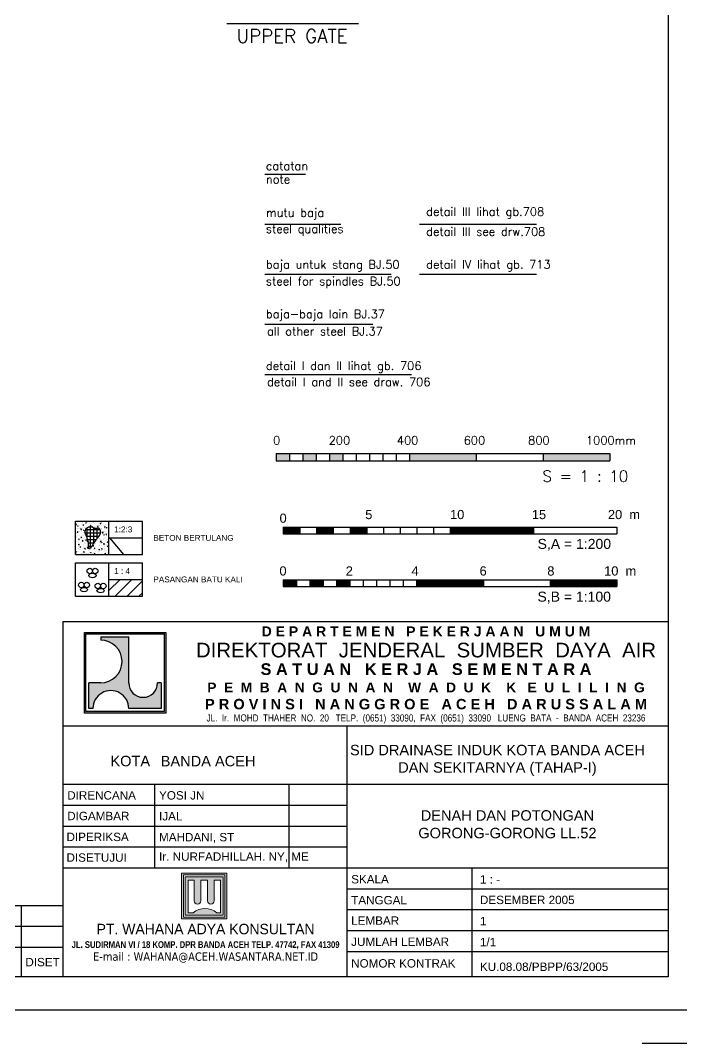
# Model space of a CAD drawing. Header units: metres. Extents: x 444 to 3227, y -3167 to -392.
# Drawn here: x 2047.1 to 2245.2, y -2427.5 to -2121.2 of the extents above; entities that cross this region are included whole.
import ezdxf
from ezdxf.enums import TextEntityAlignment as Align

# ---------------------------------------------------------------- set-up
doc = ezdxf.new("R2010")
doc.units = ezdxf.units.M
doc.layers.get('0').update_dxf_attribs({"linetype": 'CONTINUOUS'})
doc.layers.add('Arsiran', color=8, linetype='CONTINUOUS', lineweight=5)
for name, color, linetype in [('BANGUNAN', 7, 'CONTINUOUS'), ('GARIS-TEPI', 7, 'CONTINUOUS'), ('Grid', 12, 'CONTINUOUS'), ('KOP', 7, 'CONTINUOUS'), ('TEMBOK', 3, 'CONTINUOUS'), ('TEX', 7, 'CONTINUOUS')]:
    doc.layers.add(name, color=color, linetype=linetype)
doc.styles.add('RC2-5', font='arial.ttf', dxfattribs={"height": 2.5})
doc.styles.get("Standard").update_dxf_attribs({"font": 'Simplex.shx', "height": 2.5})
doc.styles.add('STYLE1', font='arial.ttf', dxfattribs={"height": 0.2})

# ---------------------------------------------------------------- blocks, each defined once
blk = doc.blocks.new('*X51')
at = {"color": 0}
for p, q in [((86.16, 5.3), (106.16, 5.3)), ((86.16, 5.2), (106.16, 5.2)), ((86.16, 5.1), (106.16, 5.1)), ((86.16, 5), (106.16, 5)), ((86.16, 4.9), (106.16, 4.9)), ((86.16, 4.8), (106.16, 4.8)), ((86.16, 4.7), (106.16, 4.7)), ((86.16, 4.6), (106.16, 4.6)), ((86.16, 4.5), (106.16, 4.5)), ((86.16, 4.4), (106.16, 4.4)), ((86.16, 4.3), (106.16, 4.3)), ((86.16, 4.2), (106.16, 4.2)), ((86.16, 4.1), (106.16, 4.1)), ((86.16, 4), (106.16, 4)), ((86.16, 3.9), (106.16, 3.9)), ((86.16, 3.8), (106.16, 3.8)), ((86.16, 3.7), (106.16, 3.7)), ((86.16, 3.6), (106.16, 3.6)), ((86.16, 3.5), (106.16, 3.5)), ((86.16, 3.4), (106.16, 3.4))]:
    blk.add_line(p, q, dxfattribs=at)
blk = doc.blocks.new('*X50')
at = {"color": 0}
for p, q in [((46.16, 5.3), (66.16, 5.3)), ((46.16, 5.2), (66.16, 5.2)), ((46.16, 5.1), (66.16, 5.1)), ((46.16, 5), (66.16, 5)), ((46.16, 4.9), (66.16, 4.9)), ((46.16, 4.8), (66.16, 4.8)), ((46.16, 4.7), (66.16, 4.7)), ((46.16, 4.6), (66.16, 4.6)), ((46.16, 4.5), (66.16, 4.5)), ((46.16, 4.4), (66.16, 4.4)), ((46.16, 4.3), (66.16, 4.3)), ((46.16, 4.2), (66.16, 4.2)), ((46.16, 4.1), (66.16, 4.1)), ((46.16, 4), (66.16, 4)), ((46.16, 3.9), (66.16, 3.9)), ((46.16, 3.8), (66.16, 3.8)), ((46.16, 3.7), (66.16, 3.7)), ((46.16, 3.6), (66.16, 3.6)), ((46.16, 3.5), (66.16, 3.5)), ((46.16, 3.4), (66.16, 3.4))]:
    blk.add_line(p, q, dxfattribs=at)
blk = doc.blocks.new('*X49')
at = {"color": 0}
for p, q in [((6.16, 5.3), (10.16, 5.3)), ((6.16, 5.2), (10.16, 5.2)), ((6.16, 5.1), (10.16, 5.1)), ((6.16, 5), (10.16, 5)), ((6.16, 4.9), (10.16, 4.9)), ((6.16, 4.8), (10.16, 4.8)), ((6.16, 4.7), (10.16, 4.7)), ((6.16, 4.6), (10.16, 4.6)), ((6.16, 4.5), (10.16, 4.5)), ((6.16, 4.4), (10.16, 4.4)), ((6.16, 4.3), (10.16, 4.3)), ((6.16, 4.2), (10.16, 4.2)), ((6.16, 4.1), (10.16, 4.1)), ((6.16, 4), (10.16, 4)), ((6.16, 3.9), (10.16, 3.9)), ((6.16, 3.8), (10.16, 3.8)), ((6.16, 3.7), (10.16, 3.7)), ((6.16, 3.6), (10.16, 3.6)), ((6.16, 3.5), (10.16, 3.5)), ((6.16, 3.4), (10.16, 3.4))]:
    blk.add_line(p, q, dxfattribs=at)
blk = doc.blocks.new('*X52')
at = {"color": 0, "linetype": 'Continuous'}
for p, q in [((346.27, 418.18), (346.42, 418.35)), ((346.27, 418.18), (346.45, 418.16)), ((346.37, 416.89), (346.37, 416.89)), ((346.4, 418.35), (346.4, 418.35)), ((346.45, 418.16), (346.42, 418.35)), ((346.65, 418.87), (346.65, 418.87)), ((346.7, 416.93), (346.7, 416.93)), ((346.73, 417.72), (346.94, 417.8)), ((346.73, 417.72), (346.88, 417.62)), ((346.88, 417.62), (346.94, 417.8)), ((347.13, 416.99), (347.13, 416.99)), ((347.16, 418.08), (347.16, 418.08)), ((347.28, 416.93), (347.28, 416.93)), ((347.32, 417.93), (347.32, 417.93)), ((347.35, 418.93), (347.35, 418.93)), ((347.67, 417.27), (347.67, 417.27)), ((347.73, 416.68), (347.97, 416.93)), ((347.73, 416.68), (348, 416.64)), ((347.91, 418.17), (347.91, 418.17)), ((348, 416.64), (347.97, 416.92)), ((348.02, 416.86), (348.02, 416.86)), ((348.15, 418.65), (348.15, 418.65)), ((348.25, 418.8), (348.25, 418.8)), ((348.26, 417.14), (348.26, 417.14)), ((348.3, 416.87), (348.3, 416.87)), ((348.42, 417.99), (348.57, 418.16)), ((348.42, 417.99), (348.6, 417.97)), ((348.6, 417.97), (348.57, 418.16)), ((348.84, 417.16), (348.84, 417.16)), ((348.87, 418.16), (348.87, 418.16)), ((349.05, 418.32), (349.05, 418.32)), ((349.26, 418.69), (349.47, 418.77)), ((349.26, 418.69), (349.4, 418.59)), ((349.27, 417.2), (349.27, 417.2)), ((349.4, 418.59), (349.47, 418.77)), ((349.85, 418.73), (349.85, 418.73)), ((349.9, 418.95), (349.9, 418.95)), ((350.41, 418.37), (350.41, 418.37)), ((350.58, 417.8), (350.72, 417.97)), ((350.58, 417.8), (350.76, 417.78)), ((350.76, 417.78), (350.72, 417.97)), ((350.95, 418.57), (350.95, 418.57)), ((351.05, 417.48), (351.26, 417.56)), ((351.21, 417.41), (351.26, 417.56)), ((351.45, 418.67), (351.45, 418.67)), ((351.52, 417.46), (351.52, 417.46)), ((351.7, 418.67), (351.7, 418.67)), ((351.89, 417.56), (351.89, 417.56)), ((351.93, 418.56), (351.93, 418.56)), ((352.04, 417.64), (352.04, 417.64)), ((352.47, 417.07), (352.47, 417.07)), ((352.73, 417.61), (352.87, 417.78)), ((352.73, 417.61), (352.91, 417.6)), ((352.83, 418.82), (352.83, 418.82)), ((352.91, 417.6), (352.87, 417.78)), ((353.06, 418.6), (353.06, 418.6)), ((353.27, 417.76), (353.27, 417.76)), ((353.41, 416.79), (353.41, 416.79)), ((353.45, 417.79), (353.45, 417.79)), ((353.49, 418.79), (353.49, 418.79)), ((353.57, 418.45), (353.78, 418.53)), ((353.57, 418.45), (353.72, 418.35)), ((353.72, 418.35), (353.78, 418.53)), ((353.74, 419.11), (353.78, 419.15)), ((353.74, 419.11), (354.01, 419.07)), ((353.9, 416.8), (353.9, 416.8)), ((353.94, 417.89), (353.94, 417.89)), ((353.99, 417.1), (353.99, 417.1)), ((354.01, 419.07), (354, 419.15)), ((354.07, 417), (354.07, 417)), ((354.66, 418.53), (354.66, 418.53)), ((354.69, 417.99), (354.69, 417.99)), ((354.73, 419.07), (354.73, 419.07)), ((354.88, 417.42), (355.02, 417.6)), ((354.88, 417.42), (355.06, 417.41)), ((354.95, 417), (354.95, 417)), ((354.99, 418), (354.99, 418)), ((355.02, 418.06), (355.02, 418.06)), ((355.06, 417.41), (355.02, 417.6)), ((355.03, 419), (355.03, 419)), ((355.04, 416.95), (355.04, 416.95)), ((355.36, 417.24), (355.57, 417.32)), ((355.36, 417.24), (355.51, 417.14)), ((355.51, 417.14), (355.57, 417.32)), ((355.67, 416.93), (355.67, 416.93)), ((355.74, 417.4), (355.74, 417.4)), ((355.83, 418.14), (355.83, 418.14)), ((346.19, 415.62), (346.21, 415.63)), ((346.19, 415.54), (346.22, 415.63)), ((346.28, 416.56), (346.28, 416.56)), ((346.34, 415.81), (346.34, 415.81)), ((346.39, 414.55), (346.39, 414.55)), ((346.49, 414.21), (346.49, 414.21)), ((346.68, 414.77), (346.68, 414.77)), ((346.69, 415.92), (346.83, 416.09)), ((346.69, 415.92), (346.87, 415.9)), ((346.87, 415.9), (346.83, 416.09)), ((346.99, 415.9), (346.99, 415.9)), ((347.07, 415.74), (347.07, 415.74)), ((347.11, 413.66), (347.25, 413.84)), ((347.11, 413.66), (347.28, 413.65)), ((347.12, 413.81), (347.12, 413.81)), ((347.17, 413.94), (347.17, 413.94)), ((347.21, 414.94), (347.21, 414.94)), ((347.24, 415.93), (347.24, 415.93)), ((347.28, 413.65), (347.25, 413.84)), ((347.47, 415.96), (347.47, 415.96)), ((347.79, 413.84), (347.79, 413.84)), ((347.8, 414.34), (348.01, 414.42)), ((347.8, 414.34), (347.94, 414.24)), ((347.94, 414.24), (348.01, 414.42)), ((348.09, 414.14), (348.09, 414.14)), ((348.14, 414.85), (348.14, 414.85)), ((348.53, 416.51), (348.74, 416.59)), ((348.53, 416.51), (348.67, 416.41)), ((348.54, 413.94), (348.54, 413.94)), ((348.58, 415.02), (348.58, 415.02)), ((348.67, 416.41), (348.74, 416.59)), ((348.67, 415.68), (348.67, 415.68)), ((348.72, 413.74), (348.72, 413.74)), ((348.73, 414.16), (348.73, 414.16)), ((348.74, 416.2), (348.74, 416.2)), ((348.76, 415.16), (348.76, 415.16)), ((348.8, 416.16), (348.8, 416.16)), ((348.84, 415.73), (348.99, 415.9)), ((348.84, 415.73), (349.02, 415.72)), ((349.02, 415.72), (348.99, 415.9)), ((349.26, 413.48), (349.4, 413.65)), ((349.44, 413.46), (349.4, 413.65)), ((352.89, 413.94), (352.89, 413.94)), ((353.26, 413.96), (353.26, 413.96)), ((353.3, 413.79), (353.3, 413.79)), ((353.34, 414.79), (353.34, 414.79)), ((353.46, 414.59), (353.46, 414.59)), ((354.14, 415.69), (354.37, 415.93)), ((354.14, 415.69), (354.4, 415.65)), ((354.25, 415.77), (354.25, 415.77)), ((354.4, 415.65), (354.37, 415.93)), ((354.49, 413.87), (354.49, 413.87)), ((354.56, 413.65), (354.56, 413.65)), ((354.63, 415.07), (354.84, 415.15)), ((354.63, 415.07), (354.78, 414.96)), ((354.71, 416.59), (354.71, 416.59)), ((354.78, 414.96), (354.84, 415.15)), ((354.84, 414), (354.84, 414)), ((354.88, 415), (354.88, 415)), ((354.92, 416), (354.92, 416)), ((355.01, 414.26), (355.01, 414.26)), ((355.08, 415.41), (355.08, 415.41)), ((355.14, 416.05), (355.14, 416.05)), ((355.3, 415.17), (355.44, 415.34)), ((355.3, 415.17), (355.48, 415.15)), ((355.31, 413.75), (355.31, 413.75)), ((355.35, 414.84), (355.35, 414.84)), ((355.48, 415.15), (355.44, 415.34)), ((355.73, 413.6), (355.73, 413.6)), ((356.09, 413.8), (356.09, 413.8)), ((356.1, 414.93), (356.1, 414.93)), ((356.14, 416.02), (356.14, 416.02)), ((346.21, 411.47), (346.21, 411.47)), ((346.27, 412.76), (346.27, 412.76)), ((346.38, 410.75), (346.38, 410.75)), ((346.91, 411.08), (346.91, 411.08)), ((346.96, 411.57), (346.96, 411.57)), ((346.99, 412.1), (346.99, 412.1)), ((347, 412.66), (347, 412.66)), ((347.06, 410.94), (347.06, 410.94)), ((347.07, 412.16), (347.28, 412.24)), ((347.07, 412.16), (347.21, 412.06)), ((347.1, 411.94), (347.1, 411.94)), ((347.13, 412.94), (347.13, 412.94)), ((347.21, 412.06), (347.28, 412.24)), ((347.31, 410.54), (347.31, 410.54)), ((347.49, 412.62), (347.49, 412.62)), ((347.52, 411.41), (347.67, 411.58)), ((347.52, 411.41), (347.7, 411.39)), ((347.54, 410.68), (347.54, 410.68)), ((347.7, 411.39), (347.67, 411.58)), ((347.75, 412.76), (347.75, 412.76)), ((348.02, 413.06), (348.02, 413.06)), ((348.1, 411.72), (348.1, 411.72)), ((348.13, 413.26), (348.37, 413.51)), ((348.13, 413.26), (348.4, 413.22)), ((348.13, 411.05), (348.13, 411.05)), ((348.4, 413.22), (348.37, 413.51)), ((348.51, 411.02), (348.51, 411.02)), ((348.62, 411.17), (348.62, 411.17)), ((348.65, 412.16), (348.65, 412.16)), ((348.69, 413.16), (348.69, 413.16)), ((348.73, 412.4), (348.73, 412.4)), ((348.86, 410.95), (349.07, 411.04)), ((348.86, 410.95), (349.01, 410.85)), ((348.89, 412.91), (348.89, 412.91)), ((349.01, 410.85), (349.07, 411.04)), ((349.09, 412.55), (349.09, 412.55)), ((349.14, 410.61), (349.14, 410.61)), ((349.2, 410.79), (349.2, 410.79)), ((349.26, 413.48), (349.44, 413.46)), ((349.59, 413.13), (349.8, 413.21)), ((349.59, 413.13), (349.74, 413.03)), ((349.67, 411.22), (349.82, 411.39)), ((349.67, 411.22), (349.85, 411.2)), ((349.74, 413.03), (349.8, 413.21)), ((349.77, 413.36), (349.77, 413.36)), ((349.85, 411.2), (349.82, 411.39)), ((349.88, 411.35), (349.88, 411.35)), ((349.95, 410.89), (349.95, 410.89)), ((349.99, 411.97), (349.99, 411.97)), ((350.11, 410.95), (350.11, 410.95)), ((350.74, 410.55), (350.74, 410.55)), ((351.09, 411.04), (351.09, 411.04)), ((351.38, 411.92), (351.59, 412)), ((351.38, 411.92), (351.53, 411.82)), ((351.53, 411.82), (351.59, 412)), ((351.63, 411.65), (351.63, 411.65)), ((351.64, 410.57), (351.64, 410.57)), ((351.67, 411.57), (351.67, 411.57)), ((351.71, 412.57), (351.71, 412.57)), ((351.71, 410.88), (351.71, 410.88)), ((351.83, 411.03), (351.97, 411.2)), ((351.83, 411.03), (352, 411.02)), ((351.88, 412.22), (351.88, 412.22)), ((352, 411.01), (351.97, 411.2)), ((352.23, 413), (352.23, 413)), ((352.29, 412.41), (352.29, 412.41)), ((352.67, 413.4), (352.67, 413.4)), ((352.98, 411.29), (352.98, 411.29)), ((353.17, 410.71), (353.38, 410.8)), ((353.17, 410.71), (353.32, 410.61)), ((353.2, 410.8), (353.2, 410.8)), ((353.23, 411.79), (353.23, 411.79)), ((353.27, 412.79), (353.27, 412.79)), ((353.31, 410.81), (353.31, 410.81)), ((353.32, 410.61), (353.38, 410.79)), ((353.38, 411.95), (353.38, 411.95)), ((353.52, 413.54), (353.52, 413.54)), ((353.56, 413.1), (353.71, 413.27)), ((353.56, 413.1), (353.74, 413.08)), ((353.74, 413.08), (353.71, 413.27)), ((353.74, 411.38), (353.74, 411.38)), ((353.77, 412.47), (353.77, 412.47)), ((353.9, 412.89), (354.11, 412.97)), ((353.9, 412.89), (354.05, 412.79)), ((353.9, 412.35), (353.9, 412.35)), ((353.98, 413.3), (353.98, 413.3)), ((353.98, 410.84), (354.12, 411.01)), ((353.98, 410.84), (354.16, 410.83)), ((354.05, 412.79), (354.11, 412.97)), ((354.16, 410.83), (354.12, 411.01)), ((354.52, 412.57), (354.52, 412.57)), ((354.54, 412.27), (354.77, 412.51)), ((354.54, 412.27), (354.8, 412.23)), ((354.74, 411.01), (354.74, 411.01)), ((354.8, 412.23), (354.77, 412.51)), ((354.77, 412.01), (354.77, 412.01)), ((354.81, 413), (354.81, 413)), ((354.87, 411.53), (354.87, 411.53)), ((354.91, 410.75), (354.91, 410.75)), ((355.13, 413.47), (355.13, 413.47)), ((355.13, 412.25), (355.13, 412.25)), ((355.5, 412.28), (355.5, 412.28)), ((355.66, 412.72), (355.66, 412.72)), ((355.69, 411.68), (355.9, 411.76)), ((355.69, 411.68), (355.84, 411.58)), ((355.71, 412.91), (355.86, 413.08)), ((355.71, 412.91), (355.89, 412.9)), ((355.84, 411.58), (355.9, 411.76)), ((355.89, 412.9), (355.86, 413.08)), ((355.98, 410.6), (355.98, 410.6)), ((356.13, 410.65), (356.19, 410.72)), ((356.13, 410.65), (356.19, 410.65)), ((346.31, 409.56), (346.31, 409.56)), ((346.34, 409.99), (346.55, 410.07)), ((346.34, 409.99), (346.48, 409.89)), ((346.49, 409.89), (346.55, 410.07)), ((346.52, 409.36), (346.52, 409.36)), ((347.02, 409.94), (347.02, 409.94)), ((347.91, 409.49), (347.91, 409.49)), ((347.94, 409.15), (348.08, 409.32)), ((347.94, 409.15), (347.97, 409.15)), ((348.01, 409.26), (348.01, 409.26)), ((348.12, 409.15), (348.08, 409.32)), ((348.41, 409.6), (348.41, 409.6)), ((348.53, 409.84), (348.76, 410.09)), ((348.53, 409.84), (348.8, 409.8)), ((348.54, 409.17), (348.54, 409.17)), ((348.58, 410.17), (348.58, 410.17)), ((348.8, 409.8), (348.76, 410.09)), ((349.16, 409.7), (349.16, 409.7)), ((349.51, 409.42), (349.51, 409.42)), ((349.76, 409.56), (349.76, 409.56)), ((350.09, 409.38), (350.09, 409.38)), ((350.12, 410.38), (350.12, 410.38)), ((350.3, 409.85), (350.3, 409.85)), ((350.65, 409.75), (350.86, 409.83)), ((350.65, 409.75), (350.8, 409.65)), ((350.8, 409.65), (350.86, 409.83)), ((351.11, 409.36), (351.11, 409.36)), ((351.51, 409.86), (351.51, 409.86)), ((351.6, 409.57), (351.6, 409.57)), ((351.73, 409.35), (351.96, 409.59)), ((351.73, 409.35), (352, 409.31)), ((352, 409.31), (351.97, 409.59)), ((352.2, 410.1), (352.2, 410.1)), ((352.22, 409.2), (352.22, 409.2)), ((352.34, 410.48), (352.34, 410.48)), ((352.72, 409.29), (352.72, 409.29)), ((352.95, 410.2), (352.95, 410.2)), ((353.16, 409.8), (353.16, 409.8)), ((353.26, 410.16), (353.26, 410.16)), ((353.29, 409.17), (353.29, 409.17)), ((353.94, 410.41), (353.94, 410.41)), ((353.97, 409.5), (353.97, 409.5)), ((354.08, 410.35), (354.08, 410.35)), ((354.32, 409.22), (354.32, 409.22)), ((354.7, 410.01), (354.7, 410.01)), ((354.96, 409.51), (355.17, 409.59)), ((354.96, 409.51), (355.11, 409.41)), ((355.01, 410.46), (355.01, 410.46)), ((355.11, 409.41), (355.17, 409.59)), ((355.19, 409.42), (355.19, 409.42)), ((355.55, 410.34), (355.55, 410.34)), ((355.72, 409.8), (355.72, 409.8)), ((355.92, 409.15), (355.92, 409.15)), ((355.94, 409.52), (355.94, 409.52)), ((356.18, 409.2), (356.18, 409.2))]:
    blk.add_line(p, q, dxfattribs=at)
blk = doc.blocks.new('*X53')
at = {"color": 0, "linetype": 'Continuous'}
for p, q in [((1371.09, -218.6), (1376.09, -218.6)), ((1371.09, -218.7), (1376.09, -218.7)), ((1371.09, -218.8), (1376.09, -218.8)), ((1371.09, -218.9), (1376.09, -218.9)), ((1371.09, -219), (1376.09, -219)), ((1371.09, -219.1), (1376.09, -219.1)), ((1371.09, -219.2), (1376.09, -219.2)), ((1371.09, -219.3), (1376.09, -219.3)), ((1371.09, -219.4), (1376.09, -219.4)), ((1371.09, -219.5), (1376.09, -219.5)), ((1371.09, -219.6), (1376.09, -219.6)), ((1371.09, -219.7), (1376.09, -219.7)), ((1371.09, -219.8), (1376.09, -219.8)), ((1371.09, -219.9), (1376.09, -219.9)), ((1371.09, -220), (1376.09, -220)), ((1371.09, -220.1), (1376.09, -220.1)), ((1371.09, -220.2), (1376.09, -220.2)), ((1371.09, -220.3), (1376.09, -220.3)), ((1371.09, -220.4), (1376.09, -220.4)), ((1371.09, -220.5), (1376.09, -220.5)), ((1381.09, -218.6), (1386.09, -218.6)), ((1381.09, -218.7), (1386.09, -218.7)), ((1381.09, -218.8), (1386.09, -218.8)), ((1381.09, -218.9), (1386.09, -218.9)), ((1381.09, -219), (1386.09, -219)), ((1381.09, -219.1), (1386.09, -219.1)), ((1381.09, -219.2), (1386.09, -219.2)), ((1381.09, -219.3), (1386.09, -219.3)), ((1381.09, -219.4), (1386.09, -219.4)), ((1381.09, -219.5), (1386.09, -219.5)), ((1381.09, -219.6), (1386.09, -219.6)), ((1381.09, -219.7), (1386.09, -219.7)), ((1381.09, -219.8), (1386.09, -219.8)), ((1381.09, -219.9), (1386.09, -219.9)), ((1381.09, -220), (1386.09, -220)), ((1381.09, -220.1), (1386.09, -220.1)), ((1381.09, -220.2), (1386.09, -220.2)), ((1381.09, -220.3), (1386.09, -220.3)), ((1381.09, -220.4), (1386.09, -220.4)), ((1381.09, -220.5), (1386.09, -220.5)), ((1391.09, -218.6), (1396.09, -218.6)), ((1391.09, -218.7), (1396.09, -218.7)), ((1391.09, -218.8), (1396.09, -218.8)), ((1391.09, -218.9), (1396.09, -218.9)), ((1391.09, -219), (1396.09, -219)), ((1391.09, -219.1), (1396.09, -219.1)), ((1391.09, -219.2), (1396.09, -219.2)), ((1391.09, -219.3), (1396.09, -219.3)), ((1391.09, -219.4), (1396.09, -219.4)), ((1391.09, -219.5), (1396.09, -219.5)), ((1391.09, -219.6), (1396.09, -219.6)), ((1391.09, -219.7), (1396.09, -219.7)), ((1391.09, -219.8), (1396.09, -219.8)), ((1391.09, -219.9), (1396.09, -219.9)), ((1391.09, -220), (1396.09, -220)), ((1391.09, -220.1), (1396.09, -220.1)), ((1391.09, -220.2), (1396.09, -220.2)), ((1391.09, -220.3), (1396.09, -220.3)), ((1391.09, -220.4), (1396.09, -220.4)), ((1391.09, -220.5), (1396.09, -220.5)), ((1421.09, -218.6), (1446.09, -218.6)), ((1421.09, -218.7), (1446.09, -218.7)), ((1421.09, -218.8), (1446.09, -218.8)), ((1421.09, -218.9), (1446.09, -218.9)), ((1421.09, -219), (1446.09, -219)), ((1421.09, -219.1), (1446.09, -219.1)), ((1421.09, -219.2), (1446.09, -219.2)), ((1421.09, -219.3), (1446.09, -219.3)), ((1421.09, -219.4), (1446.09, -219.4)), ((1421.09, -219.5), (1446.09, -219.5)), ((1421.09, -219.6), (1446.09, -219.6)), ((1421.09, -219.7), (1446.09, -219.7)), ((1421.09, -219.8), (1446.09, -219.8)), ((1421.09, -219.9), (1446.09, -219.9)), ((1421.09, -220), (1446.09, -220)), ((1421.09, -220.1), (1446.09, -220.1)), ((1421.09, -220.2), (1446.09, -220.2)), ((1421.09, -220.3), (1446.09, -220.3)), ((1421.09, -220.4), (1446.09, -220.4)), ((1421.09, -220.5), (1446.09, -220.5))]:
    blk.add_line(p, q, dxfattribs=at)
blk = doc.blocks.new('PU')
h = blk.add_hatch(color=256)
h.paths.add_polyline_path([(45.14, 44.72), (0, 44.72), (0, 0), (45.14, 0)])
h.paths.add_polyline_path([(0.74, 0.85), (0.74, 43.99), (44.32, 43.99), (44.32, 0.85)], flags=16)
h.paths.add_polyline_path([(42.66, 2.5), (24.66, 2.5, 1.002673), (4.71, 2.5), (2.39, 2.5), (2.39, 16.79), (9.05, 16.79, 1), (9.05, 40.5), (9.05, 42.34), (24.62, 42.34), (24.62, 16.71, 0.995005), (40.63, 16.79), (42.66, 16.79)], flags=0)
blk.add_hatch(color=256).paths.add_polyline_path([(24.62, 42.34), (9.05, 42.34), (9.05, 40.5, -1), (9.05, 16.79), (2.39, 16.79), (2.39, 2.5), (4.71, 2.5, -1.002673), (24.66, 2.5), (42.66, 2.5), (42.66, 16.79), (40.63, 16.79, -1.00502), (24.62, 16.87)])
for p, q in [((9.05, 42.34), (9.05, 40.5)), ((24.62, 16.71), (24.62, 42.34)), ((9.05, 16.79), (2.39, 16.79)), ((42.66, 16.79), (40.63, 16.79))]:
    blk.add_line(p, q)
for points in [[(0, 44.72), (45.14, 44.72), (45.14, 0), (0, 0)], [(0.74, 43.99), (44.32, 43.99), (44.32, 0.85), (0.74, 0.85)]]:
    blk.add_lwpolyline(points, close=True)
for points in [[(9.05, 42.34), (24.62, 42.34)], [(4.71, 2.5), (2.39, 2.5), (2.39, 16.79)], [(42.66, 16.79), (42.66, 2.5), (24.66, 2.5)]]:
    blk.add_lwpolyline(points)
for centre, radius, start, end in [((9.05, 28.65), 11.86, 270, 90), ((14.69, 2.53), 9.97, 359.847, 180.153), ((32.62, 16.79), 8, 180, 0)]:
    blk.add_arc(centre, radius, start, end)
blk = doc.blocks.new('wahana')
at = {"layer": 'Arsiran', "linetype": 'ByBlock', "ltscale": 100}
h = blk.add_hatch(color=240, dxfattribs=at)
h.paths.add_polyline_path([(2855, 0), (2855, 2901), (0, 2901), (0, 0)])
h.paths.add_polyline_path([(115, 115), (115, 2786), (2740, 2786), (2740, 115)], flags=16)
h.paths.add_polyline_path([(230, 230), (230, 2671), (2625, 2671), (2625, 230)], flags=0)
h.paths.add_polyline_path([(2463, 392), (2227, 392, 0.356669), (732, 392), (408, 392), (408, 2445), (796, 2445), (796, 1152, 1), (1217, 1152), (1217, 2445), (1638, 2445), (1638, 1152, 1), (2058, 1152), (2058, 2445), (2463, 2445)], flags=0)
h = blk.add_hatch(color=240, dxfattribs=at)
h.paths.add_polyline_path([(230, 230), (2625, 230), (2625, 2671), (230, 2671)])
h.paths.add_polyline_path([(1217, 2445), (1638, 2445), (1638, 1152, 1), (2058, 1152), (2058, 2445), (2463, 2445), (2463, 392), (2227, 392, 0.356669), (732, 392), (408, 392), (408, 2445), (796, 2445), (796, 1152, 1), (1217, 1152)], flags=16)
at = {"layer": 'Arsiran', "color": 240, "linetype": 'ByBlock', "ltscale": 100}
for points in [[(0, 2901), (2855, 2901), (2855, 0), (0, 0)], [(115, 2786), (2740, 2786), (2740, 115), (115, 115)], [(230, 2671), (2625, 2671), (2625, 230), (230, 230)]]:
    blk.add_lwpolyline(points, close=True, dxfattribs=at)
for points in [[(732, 392), (408, 392), (408, 2445), (796, 2445)], [(796, 1152), (796, 2445)], [(1217, 2445), (1217, 1152)], [(1217, 2445), (1638, 2445)], [(1638, 2445), (1638, 1152)], [(2058, 1152), (2058, 2445)], [(2058, 2445), (2463, 2445), (2463, 392), (2227, 392)]]:
    blk.add_lwpolyline(points, dxfattribs=at)
for centre, radius, start, end in [((1480, -523), 1182, 50.74056, 129.25944), ((1007, 1152), 210, 180, 0), ((1848, 1152), 210, 180, 0)]:
    blk.add_arc(centre, radius, start, end, dxfattribs=at)

msp = doc.modelspace()

# ---------------------------------------------------------------- hatches: boundary and pattern name
at = {"layer": 'TEMBOK', "linetype": 'Continuous'}
h = msp.add_hatch(dxfattribs=at)
h.set_pattern_fill('BRASS', color=1, scale=5, angle=670.3169215, style=0)
h.set_pattern_definition([(310.317, (526.754, -2244.215), (24.20865, 20.5427), []), (310.317, (538.86, -2233.944), (24.20865, 20.5427), [15.875, -7.9375])])
h.paths.add_polyline_path([(2073.59527, -2281.11517), (2083.59527, -2281.11517), (2083.59527, -2276.11517), (2073.59527, -2276.11517)])
h = msp.add_hatch(dxfattribs=at)
h.set_pattern_fill('_U', color=1, scale=2.5, angle=45, style=0, pattern_type=0)
h.set_pattern_definition([(45, (526.7544, -2244.2152), (-1.767767, 1.767767), [])])
h.paths.add_polyline_path([(2073.59527, -2293.56437), (2083.59527, -2293.56437), (2083.59527, -2288.56437), (2073.59527, -2288.56437)])
at = {"layer": 'TEX'}
h = msp.add_hatch(color=2, dxfattribs=at)
h.paths.add_polyline_path([(2123.65441, -2253.0482), (2127.6544, -2253.0482), (2127.6544, -2250.82598), (2123.65441, -2250.82598)])
h.paths.add_polyline_path([(2131.6544, -2250.82598), (2131.6544, -2253.0482), (2135.6544, -2253.0482), (2135.6544, -2250.82598)])
h.paths.add_polyline_path([(2139.65439, -2250.82598), (2139.65439, -2253.0482), (2143.65439, -2253.0482), (2143.65439, -2250.82598)])
h = msp.add_hatch(color=2, dxfattribs=at)
h.paths.add_polyline_path([(2163.65437, -2250.82598), (2163.65437, -2253.0482), (2183.65435, -2253.0482), (2183.65435, -2250.82598)])
h.paths.add_polyline_path([(2203.65433, -2250.82598), (2203.65433, -2253.0482), (2223.65431, -2253.0482), (2223.65431, -2250.82598)])

# ---------------------------------------------------------------- linework, layer by layer
at = {"color": 2}
for p, q in [((2125.81932, -2272.89049), (2225.81932, -2272.89049)), ((2125.81932, -2272.89049), (2125.81932, -2274.89049)), ((2130.81932, -2272.89049), (2130.81932, -2274.89049)), ((2135.81932, -2272.89049), (2135.81932, -2274.89049)), ((2140.81932, -2272.89049), (2140.81932, -2274.89049)), ((2145.81932, -2272.89049), (2145.81932, -2274.89049)), ((2150.81932, -2272.89049), (2150.81932, -2274.89049)), ((2155.81932, -2272.89049), (2155.81932, -2274.89049)), ((2160.81932, -2272.89049), (2160.81932, -2274.89049)), ((2165.81932, -2272.89049), (2165.81932, -2274.89049)), ((2170.81932, -2272.89049), (2170.81932, -2274.89049)), ((2175.81932, -2272.89049), (2175.81932, -2274.89049)), ((2200.81932, -2272.89049), (2200.81932, -2274.89049)), ((2225.81932, -2272.89049), (2225.81932, -2274.89049)), ((2125.81932, -2274.89049), (2225.81932, -2274.89049)), ((2125.78376, -2288.68265), (2225.78376, -2288.68265)), ((2125.78376, -2288.68265), (2125.78376, -2290.68265)), ((2125.78376, -2290.68265), (2225.78376, -2290.68265)), ((2129.78376, -2288.68265), (2129.78376, -2290.68265)), ((2133.78376, -2288.68265), (2133.78376, -2290.68265)), ((2137.78376, -2288.68265), (2137.78376, -2290.68265)), ((2141.78376, -2288.68265), (2141.78376, -2290.68265)), ((2145.78376, -2288.68265), (2145.78376, -2290.68265)), ((2149.78376, -2288.68265), (2149.78376, -2290.68265)), ((2153.78376, -2288.68265), (2153.78376, -2290.68265)), ((2157.78376, -2288.68265), (2157.78376, -2290.68265)), ((2161.78376, -2288.68265), (2161.78376, -2290.68265)), ((2165.78376, -2288.68265), (2165.78376, -2290.68265)), ((2185.78376, -2288.68265), (2185.78376, -2290.68265)), ((2205.78376, -2288.68265), (2205.78376, -2290.68265)), ((2225.78376, -2288.68265), (2225.78376, -2290.68265))]:
    msp.add_line(p, q, dxfattribs=at)
at = {"layer": 'BANGUNAN', "color": 2}
for p, q in [((2120.28764, -2167.14809), (2132.45433, -2167.14809)), ((2120.28764, -2182.14812), (2143.12102, -2182.14812)), ((2166.65441, -2182.14812), (2201.65448, -2182.14812)), ((2120.28764, -2197.14815), (2158.12105, -2197.14815)), ((2166.65441, -2197.14815), (2201.65448, -2197.14815)), ((2120.28764, -2212.14818), (2152.62104, -2212.14818)), ((2120.28764, -2227.14821), (2164.28773, -2227.14821)), ((2123.65441, -2250.82598), (2223.65431, -2250.82598)), ((2123.65441, -2253.0482), (2223.65431, -2253.0482))]:
    msp.add_line(p, q, dxfattribs=at)
at = {"layer": 'Grid', "color": 23}
for p, q in [((2241.15441, -2332.45192), (2059.75303, -2332.45192)), ((2241.15441, -2332.45253), (2059.75303, -2332.45253)), ((2144.82402, -2332.45192), (2144.82402, -2407.51455)), ((2144.82402, -2332.45253), (2144.82402, -2407.51517)), ((2241.15441, -2349.96653), (2059.75303, -2349.96653)), ((2241.15441, -2349.96715), (2059.75303, -2349.96715)), ((2241.15441, -2374.98741), (2059.75303, -2374.98741)), ((2241.15441, -2374.98803), (2059.75303, -2374.98803)), ((2059.75303, -2386.24681), (2059.75303, -2407.51455)), ((2059.75303, -2386.24742), (2059.75303, -2407.51517)), ((2059.75303, -2392.50203), (1934.64864, -2392.50203)), ((2059.75303, -2392.50264), (1934.64864, -2392.50264)), ((2059.75303, -2398.75725), (1934.64864, -2398.75725)), ((2059.75303, -2398.75786), (1934.64864, -2398.75786))]:
    msp.add_line(p, q, dxfattribs=at)
at = {"layer": 'KOP', "color": 25}
for p, q in [((2059.75303, -2301.17582), (2241.15441, -2301.17582)), ((2059.75303, -2301.17582), (2059.75303, -2386.24681)), ((2059.75303, -2301.17643), (2241.15441, -2301.17643)), ((2059.75303, -2301.17643), (2059.75303, -2386.24742)), ((2241.15441, -2301.17582), (2241.15441, -2407.51517)), ((2059.75303, -2386.24681), (1934.64864, -2386.24681)), ((2059.75303, -2386.24742), (1934.64864, -2386.24742)), ((2241.15441, -2407.51517), (1934.64864, -2407.51517))]:
    msp.add_line(p, q, dxfattribs=at)
at = {"layer": 'KOP', "color": 22}
for p, q in [((2087.276, -2349.96653), (2087.276, -2374.98741)), ((2087.276, -2349.96715), (2087.276, -2374.98803)), ((2127.45649, -2349.96653), (2127.45649, -2374.98741)), ((2127.45649, -2349.96715), (2127.45649, -2374.98803)), ((2144.82402, -2356.22175), (2059.75303, -2356.22175)), ((2144.82402, -2356.22237), (2059.75303, -2356.22237)), ((2144.82402, -2362.47697), (2059.75303, -2362.47697)), ((2144.82402, -2362.47759), (2059.75303, -2362.47759)), ((2144.82402, -2368.73219), (2059.75303, -2368.73219)), ((2144.82402, -2368.73281), (2059.75303, -2368.73281)), ((2182.35534, -2374.98741), (2182.35534, -2407.51455)), ((2182.35534, -2374.98803), (2182.35534, -2407.51517)), ((2241.15441, -2381.24263), (2144.82402, -2381.24263)), ((2241.15441, -2381.24325), (2144.82402, -2381.24325)), ((2047.24259, -2386.24681), (2047.24259, -2407.51455)), ((2047.24259, -2386.24742), (2047.24259, -2407.51517)), ((2241.15441, -2387.49785), (2144.82402, -2387.49785)), ((2241.15441, -2387.49847), (2144.82402, -2387.49847)), ((2241.15441, -2393.75307), (2144.82402, -2393.75307)), ((2241.15441, -2393.75369), (2144.82402, -2393.75369)), ((2241.15441, -2400.00829), (2144.82402, -2400.00829)), ((2241.15441, -2400.00891), (2144.82402, -2400.00891))]:
    msp.add_line(p, q, dxfattribs=at)
at = {"layer": 'KOP', "color": 9}
msp.add_lwpolyline([(2251.15441, -1823.51517), (2251.15441, -2417.51517), (1410.15441, -2417.51517), (1410.15441, -1823.51517)], close=True, dxfattribs=at)
at = {"layer": 'KOP', "color": 130}
msp.add_lwpolyline([(1460.15441, -2407.51517), (1460.15441, -1833.51517), (2241.15441, -1833.51517), (2241.15441, -2407.51517)], close=True, dxfattribs=at)
at = {"layer": 'KOP', "color": 9}
msp.add_lwpolyline([(2261.15441, -2399.7393), (2261.15441, -2427.51517), (2233.37854, -2427.51517)], dxfattribs=at)
at = {"layer": 'TEMBOK', "color": 3, "linetype": 'Continuous'}
for p, q in [((2063.59527, -2271.11517), (2083.59527, -2271.11517)), ((2063.59527, -2281.11517), (2063.59527, -2271.11517)), ((2073.59527, -2281.11517), (2073.59527, -2271.11517)), ((2083.59527, -2281.11517), (2083.59527, -2271.11517)), ((2073.59527, -2276.11517), (2083.59527, -2276.11517)), ((2063.59527, -2281.11517), (2083.59527, -2281.11517)), ((2063.59527, -2283.56437), (2083.59527, -2283.56437)), ((2063.59527, -2293.56437), (2063.59527, -2283.56437)), ((2073.59527, -2293.56437), (2073.59527, -2283.56437)), ((2083.59527, -2293.56437), (2083.59527, -2283.56437)), ((2073.59527, -2288.56437), (2083.59527, -2288.56437)), ((2063.59527, -2293.56437), (2083.59527, -2293.56437))]:
    msp.add_line(p, q, dxfattribs=at)
at = {"layer": 'TEMBOK', "color": 1, "linetype": 'Continuous'}
for p, q in [((2066.96669, -2273.10064), (2066.96669, -2275.92987)), ((2067.96669, -2272.7374), (2067.96669, -2279.21801)), ((2068.96669, -2273.06967), (2068.96669, -2277.80921)), ((2066.51602, -2274.58598), (2070.97875, -2274.58598)), ((2066.62953, -2273.58598), (2070.83776, -2273.58598)), ((2066.83589, -2275.58598), (2070.56805, -2275.58598)), ((2069.96669, -2273.19998), (2069.96669, -2276.35995)), ((2067.19827, -2276.58598), (2069.79028, -2276.58598)), ((2067.46452, -2277.58598), (2069.1065, -2277.58598)), ((2067.4953, -2278.58598), (2068.48772, -2278.58598))]:
    msp.add_line(p, q, dxfattribs=at)
msp.add_lwpolyline([(2066.87171, -2275.6782), (2066.79845, -2275.48959), (2066.72844, -2275.30807), (2066.66369, -2275.13212), (2066.60621, -2274.96018), (2066.558, -2274.79071), (2066.52107, -2274.62217), (2066.49745, -2274.453), (2066.48912, -2274.28168), (2066.49776, -2274.10742), (2066.52355, -2273.93255), (2066.56635, -2273.76015), (2066.626, -2273.5933), (2066.70234, -2273.4351), (2066.79523, -2273.28863), (2066.90451, -2273.15699), (2067.03002, -2273.04326), (2067.17088, -2272.94972), (2067.32335, -2272.87548), (2067.48292, -2272.81885), (2067.64512, -2272.77812), (2067.80547, -2272.75159), (2067.95948, -2272.73756), (2068.10266, -2272.73435), (2068.23054, -2272.74024), (2068.33979, -2272.75362), (2068.43173, -2272.77318), (2068.50882, -2272.79767), (2068.57355, -2272.82587), (2068.62838, -2272.85655), (2068.67579, -2272.88845), (2068.71825, -2272.92036), (2068.75824, -2272.95103), (2068.798, -2272.97949), (2068.83884, -2273.00579), (2068.88185, -2273.03024), (2068.9281, -2273.05314), (2068.97868, -2273.0748), (2069.03467, -2273.09554), (2069.09715, -2273.11567), (2069.16721, -2273.13548), (2069.24544, -2273.15509), (2069.33047, -2273.17377), (2069.42045, -2273.1906), (2069.51352, -2273.20465), (2069.60782, -2273.21499), (2069.70151, -2273.22071), (2069.79273, -2273.22086), (2069.87961, -2273.21453), (2069.96075, -2273.20138), (2070.03648, -2273.18345), (2070.10757, -2273.16335), (2070.1748, -2273.14371), (2070.23893, -2273.12717), (2070.30075, -2273.11634), (2070.36102, -2273.11384), (2070.42051, -2273.1223), (2070.47977, -2273.14376), (2070.53842, -2273.17789), (2070.59583, -2273.22374), (2070.65138, -2273.2804), (2070.70446, -2273.34694), (2070.75445, -2273.42244), (2070.80072, -2273.50597), (2070.84267, -2273.59659), (2070.87975, -2273.6934), (2070.91172, -2273.79545), (2070.93844, -2273.90183), (2070.95975, -2274.0116), (2070.9755, -2274.12384), (2070.98552, -2274.23763), (2070.98967, -2274.35203), (2070.98779, -2274.46613), (2070.97965, -2274.57924), (2070.9647, -2274.69174), (2070.94234, -2274.80424), (2070.91193, -2274.91736), (2070.87287, -2275.03171), (2070.82453, -2275.14792), (2070.7663, -2275.26659), (2070.69755, -2275.38836), (2070.61814, -2275.51354), (2070.52976, -2275.64135), (2070.43458, -2275.77071), (2070.33476, -2275.90053), (2070.23246, -2276.02973), (2070.12986, -2276.15723), (2070.02911, -2276.28195), (2069.93238, -2276.40281), (2069.84132, -2276.5191), (2069.75552, -2276.63152), (2069.67404, -2276.74116), (2069.59597, -2276.84911), (2069.52037, -2276.95644), (2069.44631, -2277.06423), (2069.37288, -2277.17356), (2069.29913, -2277.28552), (2069.22439, -2277.40085), (2069.14886, -2277.51896), (2069.07303, -2277.63892), (2068.99736, -2277.75981), (2068.9223, -2277.8807), (2068.84832, -2278.00066), (2068.77589, -2278.11877), (2068.70547, -2278.2341), (2068.63734, -2278.34585), (2068.57107, -2278.45375), (2068.50604, -2278.55763), (2068.44162, -2278.65734), (2068.3772, -2278.75273), (2068.31217, -2278.84364), (2068.24589, -2278.92992), (2068.17777, -2279.01141), (2068.1075, -2279.08773), (2068.03615, -2279.15757), (2067.96512, -2279.21937), (2067.89578, -2279.27161), (2067.82953, -2279.31273), (2067.76777, -2279.34119), (2067.71188, -2279.35544), (2067.66326, -2279.35395), (2067.62291, -2279.33571), (2067.59029, -2279.30187), (2067.56447, -2279.25414), (2067.54453, -2279.19421), (2067.52953, -2279.12378), (2067.51856, -2279.04455), (2067.51067, -2278.95822), (2067.50495, -2278.86649), (2067.5006, -2278.77092), (2067.49733, -2278.67257), (2067.49498, -2278.57237), (2067.49341, -2278.47124), (2067.49246, -2278.37012), (2067.49197, -2278.26992), (2067.49179, -2278.17157), (2067.49176, -2278.076), (2067.49155, -2277.98352), (2067.49011, -2277.89197), (2067.48619, -2277.79856), (2067.47857, -2277.70052), (2067.46599, -2277.59507), (2067.44723, -2277.47943), (2067.42106, -2277.35082), (2067.38622, -2277.20647), (2067.34192, -2277.04462), (2067.28913, -2276.86763), (2067.22922, -2276.67891), (2067.16359, -2276.48186), (2067.09363, -2276.27986), (2067.02074, -2276.07633), (2066.9463, -2275.87464)], close=True, dxfattribs=at)
for centre in [(2067.84385, -2286.01569), (2069.48394, -2286.01569), (2065.3057, -2290.2259), (2066.9458, -2290.2259), (2070.25294, -2290.52663), (2071.89303, -2290.52663)]:
    msp.add_circle(centre, 0.82005, dxfattribs=at)
for centre in [(2068.65315, -2287.36629), (2066.115, -2291.57651), (2071.06224, -2291.87724)]:
    msp.add_ellipse(centre, major_axis=(1.06608, 0), ratio=0.615379037, dxfattribs=at)
at = {"layer": 'TEX', "color": 3}
msp.add_line((2108.95441, -2122.11517), (2148.35441, -2122.11517), dxfattribs=at)
at = {"layer": 'TEX', "color": 1}
for p, q in [((2123.65441, -2250.82598), (2123.65441, -2253.0482)), ((2143.65439, -2250.82598), (2143.65439, -2253.0482))]:
    msp.add_line(p, q, dxfattribs=at)
at = {"layer": 'TEX'}
for p, q in [((2127.6544, -2250.82598), (2127.6544, -2253.0482)), ((2131.6544, -2250.82598), (2131.6544, -2253.0482)), ((2135.6544, -2250.82598), (2135.6544, -2253.0482)), ((2139.65439, -2250.82598), (2139.65439, -2253.0482))]:
    msp.add_line(p, q, dxfattribs=at)
at = {"layer": 'TEX', "color": 2}
for p, q in [((2147.65438, -2250.82598), (2147.65438, -2253.0482)), ((2151.65438, -2250.82598), (2151.65438, -2253.0482)), ((2155.65438, -2250.82598), (2155.65438, -2253.0482)), ((2159.65437, -2250.82598), (2159.65437, -2253.0482)), ((2163.65437, -2250.82598), (2163.65437, -2253.0482)), ((2183.65435, -2250.82598), (2183.65435, -2253.0482)), ((2203.65433, -2250.82598), (2203.65433, -2253.0482)), ((2223.65431, -2250.82598), (2223.65431, -2253.0482))]:
    msp.add_line(p, q, dxfattribs=at)

# ---------------------------------------------------------------- block references
at = {"color": 1}
for name, p in [('*X49', (2119.61921, -2293.98791)), ('*X49', (2127.61921, -2293.98791)), ('*X49', (2135.61921, -2293.98791)), ('*X50', (2119.61921, -2293.98791)), ('*X51', (2119.61921, -2293.98791))]:
    msp.add_blockref(name, p, dxfattribs=at)
at = {"layer": 'KOP', "xscale": 0.5400000000292948, "yscale": 0.5399999998743965, "zscale": 0.54}
msp.add_blockref('PU', (2066.22154, -2328.58896), dxfattribs=at)
at = {"layer": 'KOP', "linetype": 'ByBlock', "ltscale": 100, "xscale": 0.004738320643582483, "yscale": 0.004738320643582483, "zscale": 0.004738320663581984}
msp.add_blockref('wahana', (2095.34977, -2390.20866), dxfattribs=at)
at = {"layer": 'TEMBOK', "color": 1, "linetype": 'Continuous'}
for name, p in [('*X52', (1717.4076, -2690.26326)), ('*X53', (754.72906, -2054.34817))]:
    msp.add_blockref(name, p, dxfattribs=at)

# ---------------------------------------------------------------- texts
at = {"color": 2, "style": 'RC2-5'}
for s, p in [('0', (2124.70934, -2271.58167)), ('5', (2150.38143, -2270.48448)), ('10', (2175.80616, -2270.48448)), ('15', (2200.31618, -2270.48448)), ('20  m', (2223.10738, -2270.48448)), ('0', (2124.67377, -2287.37383)), ('2', (2144.54387, -2287.37383)), ('4', (2164.24296, -2287.37383)), ('6', (2184.64784, -2287.37383)), ('8', (2204.93872, -2287.37383)), ('10  m', (2221.97397, -2287.37383))]:
    msp.add_text(s, height=2.75, dxfattribs=at).set_placement(p)
at = {"color": 3, "style": 'RC2-5'}
for s, p in [('S,A = 1:200', (2202.03016, -2279.40458)), ('S,B = 1:100', (2201.99459, -2295.19674))]:
    msp.add_text(s, height=3, dxfattribs=at).set_placement(p)
at = {"style": 'STYLE1'}
for s, p in [('DENAH DAN POTONGAN', (2192.98922, -2360.77686)), ('GORONG-GORONG LL.52', (2192.98922, -2366.04501))]:
    msp.add_text(s, height=3.1276099, dxfattribs=at).set_placement(p, align=Align.CENTER)
at = {"layer": 'GARIS-TEPI', "color": 3, "linetype": 'Continuous', "style": 'RC2-5'}
for s, p in [('1:2:3', (2075.15768, -2274.42894)), ('BETON BERTULANG', (2086.90296, -2276.97015)), ('1 : 4', (2075.15768, -2286.87813)), ('PASANGAN BATU KALI', (2086.90296, -2289.41934))]:
    msp.add_text(s, height=1.75, dxfattribs=at).set_placement(p)
at = {"layer": 'KOP', "color": 32, "attachment_point": 2, "style": 'STYLE1'}
for s, insert, char_height, width in [('{\\fArial|b1|i0|c0|p34;D E P A R T E M E N   P E K E R J A A N   U M U M}', (2168.5931, -2302.60051), 3, 162.3344456), ('DIREKTORAT  JENDERAL  SUMBER  DAYA  AIR', (2168.5931, -2307.50692), 4.375, 154.3322189), ('{\\fArial|b1|i0|c0|p34;S A T U A N   K E R J A   S E M E N T A R A}', (2168.5931, -2313.65662), 3.5, 154.332225), ('{\\fArial|b1|i0|c0|p34;P  E  M  B  A  N  G  U  N  A  N    W  A  D  U  K    K   E  U  L  I  L  I  N  G} \\P{\\fArial|b1|i0|c0|p34;\\H1.064x;P R O V I N S I   N A N G G R O E   A C E H   D A R U S S A L A M}', (2168.5931, -2319.4251), 2.93755, 150.739025), ('{\\fArial Narrow|b0|i0|c0|p34;JL.  Ir.  MOHD  THAHER  NO.  20   TELP.  (0651)  33090,  FAX  (0651)  33090   LUENG  BATA  -  BANDA  ACEH  23236}', (2168.5931, -2328.95825), 2.125, 152.0632525)]:
    msp.add_mtext(s, dxfattribs=dict(at, insert=insert, char_height=char_height, width=width))
at = {"layer": 'KOP', "style": 'STYLE1'}
for s, insert, char_height, width, attachment_point in [('SID DRAINASE INDUK KOTA BANDA ACEH DAN SEKITARNYA (TAHAP-I)', (2190.00226, -2338.07149), 3.1276099, 91.0639875, 2), ('KOTA', (2074.03246, -2341.35828), 3.12761, 29.6735125, 1), (' BANDA ACEH ', (2087.88056, -2341.38239), 3.1276099, 47.5896125, 1), ('DIRENCANA', (2061.0818, -2351.94848), 2.502088, 33.0890889, 1), ('YOSI JN', (2088.60477, -2351.94909), 2.502088, 35.4223375, 1), ('DIGAMBAR', (2061.0818, -2358.12873), 2.502088, 32.6622557, 1), ('IJAL', (2088.60477, -2358.20431), 2.502088, 33.0888613, 1), ('DIPERIKSA', (2060.86833, -2364.39135), 2.502088, 26.2581617, 1), ('DIPERIKSA', (2060.86833, -2364.39197), 2.502088, 26.2581617, 1), ('MAHDANI, ST', (2088.60477, -2364.45953), 2.5020879, 33.0888625, 1), ('DISETUJUI', (2060.86833, -2370.57161), 2.502088, 25.8315557, 1), ('Ir. NURFADHILLAH. NY, ME', (2088.60477, -2370.27616), 2.5020879, 45.8522375, 1), ('SKALA', (2146.17404, -2377.06782), 2.502088, 36.5054627, 1), ('1 : - ', (2184.75138, -2377.11268), 2.502088, 47.5663, 1), ('TANGGAL', (2146.17404, -2383.33551), 2.502088, 36.5054627, 1), ('DESEMBER 2005', (2184.75138, -2383.25444), 2.5020879, 32.7651625, 1), ('LEMBAR', (2146.17404, -2389.45326), 2.502088, 36.5054627, 1), ('1 ', (2184.75138, -2389.62374), 2.502088, 5.5266096, 1), ('JUMLAH LEMBAR', (2146.17404, -2395.78411), 2.5020879, 36.5054627, 1), ('1/1 ', (2184.75138, -2395.87896), 2.502088, 5.52661, 1), ('DISET', (2053.69746, -2401.87495), 2.502088, 12.4979292, 2), ('NOMOR KONTRAK', (2146.17404, -2402.25311), 2.5020879, 36.5054627, 1), ('NOMOR KONTRAK', (2146.17404, -2402.25373), 2.5020879, 36.5054627, 1), ('KU.08.08/PBPP/63/2005', (2184.75138, -2403.27114), 2.5020879, 32.7651625, 1)]:
    msp.add_mtext(s, dxfattribs=dict(at, insert=insert, char_height=char_height, width=width, attachment_point=attachment_point))
at = {"layer": 'KOP', "color": 7, "linetype": 'ByBlock', "ltscale": 100, "insert": (2102.54813, -2391.67016), "char_height": 3.1276099, "width": 122.0773197, "attachment_point": 2}
msp.add_mtext('{\\fBroadway|b0|i0|c0|p82;PT. WAHANA ADYA KONSULTAN\\P\\fArial Narrow|b1|i0|c0|p34;\\H0.64x;JL. SUDIRMAN VI / 18 KOMP. DPR BANDA ACEH TELP. 47742, FAX 41309\\P\\fTahoma|b0|i0|c0|p34;\\H1.25x;E-mail : WAHANA@ACEH.WASANTARA.NET.ID}', dxfattribs=at)
at = {"layer": 'TEX', "color": 3}
msp.add_text('UPPER GATE', height=4, dxfattribs=at).set_placement((2128.45441, -2127.81517), align=Align.CENTER)
at = {"layer": 'TEX', "color": 2}
for s, height, p in [('catatan', 2.500005, (2120.62097, -2165.98142)), ('note', 2.500005, (2120.62097, -2169.98143)), ('mutu baja', 2.500005, (2120.62097, -2179.98145)), ('detail III lihat gb.708', 2.500005, (2168.65441, -2179.64812)), ('steel qualities', 2.500005, (2120.62097, -2184.8148)), ('detail III see drw.708', 2.500005, (2168.65441, -2185.64813)), ('baja untuk stang BJ.50', 2.500005, (2120.62097, -2195.48148)), ('detail IV lihat gb. 713', 2.500005, (2168.65441, -2195.48148)), ('steel for spindles BJ.50', 2.500005, (2120.62097, -2200.48149)), ('baja-baja lain BJ.37', 2.500005, (2120.62097, -2210.31485)), ('all other steel BJ.37', 2.500005, (2120.95431, -2215.48152)), ('detail I dan II lihat gb. 706', 2.500005, (2120.62097, -2225.81488)), ('detail I and II see draw. 706', 2.500005, (2120.95431, -2230.64822)), ('0', 2.5, (2122.76552, -2248.15931)), ('200', 2.5, (2139.43217, -2248.15931)), ('400', 2.5, (2159.87659, -2248.15931)), ('600', 2.5, (2179.87657, -2248.15931)), ('800', 2.5, (2199.20989, -2248.15931)), ('1000mm', 2.5, (2216.5432, -2248.15931)), ('S = 1 : 10', 3.33333, (2203.48761, -2259.28153))]:
    msp.add_text(s, height=height, dxfattribs=at).set_placement(p)

doc.saveas('drawing.dxf')
